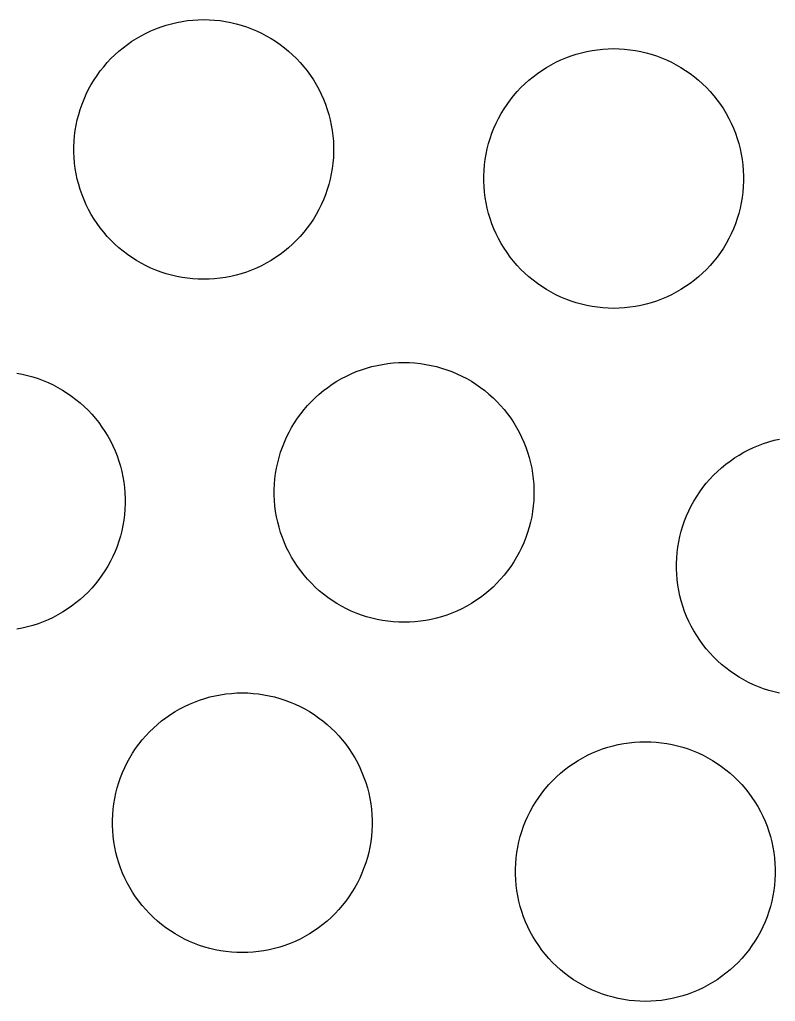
# Model space of a CAD drawing. Header units: metres. Extents: x -102 to 102, y -50 to 50.
# Drawn here: x -54.75 to -45.44, y 18.55 to 30.65 of the extents above; entities that cross this region are included whole.
import ezdxf

# ---------------------------------------------------------------- set-up
doc = ezdxf.new("R2010")
doc.units = ezdxf.units.M

msp = doc.modelspace()

# ---------------------------------------------------------------- linework, layer by layer
for p, q in [((-52.8795, 30.5957), (-52.8143, 30.611)), ((-52.8143, 30.611), (-52.7485, 30.6236)), ((-52.7485, 30.6236), (-52.6822, 30.6334)), ((-52.6822, 30.6334), (-52.6155, 30.6404)), ((-52.6155, 30.6404), (-52.5486, 30.6446)), ((-52.5486, 30.6446), (-52.4816, 30.646)), ((-52.4816, 30.646), (-52.4146, 30.6446)), ((-52.4146, 30.6446), (-52.3477, 30.6404)), ((-52.3477, 30.6404), (-52.2811, 30.6334)), ((-52.2811, 30.6334), (-52.2148, 30.6236)), ((-52.2148, 30.6236), (-52.149, 30.611)), ((-52.149, 30.611), (-52.0837, 30.5957)), ((-53.1931, 30.4791), (-53.1324, 30.5077)), ((-53.1324, 30.5077), (-53.0706, 30.5336)), ((-53.0706, 30.5336), (-53.0078, 30.557)), ((-53.0078, 30.557), (-52.9441, 30.5777)), ((-52.9441, 30.5777), (-52.8795, 30.5957)), ((-52.0837, 30.5957), (-52.0192, 30.5777)), ((-52.0192, 30.5777), (-51.9555, 30.557)), ((-51.9555, 30.557), (-51.8927, 30.5336)), ((-51.8927, 30.5336), (-51.8309, 30.5077)), ((-51.8309, 30.5077), (-51.7702, 30.4791)), ((-53.4221, 30.3404), (-53.3671, 30.3787)), ((-53.3671, 30.3787), (-53.3105, 30.4146)), ((-53.3105, 30.4146), (-53.2524, 30.4481)), ((-53.2524, 30.4481), (-53.1931, 30.4791)), ((-51.7702, 30.4791), (-51.7108, 30.4481)), ((-51.7108, 30.4481), (-51.6528, 30.4146)), ((-51.6528, 30.4146), (-51.5962, 30.3787)), ((-51.5962, 30.3787), (-51.5412, 30.3404)), ((-53.5769, 30.2124), (-53.5271, 30.2572)), ((-53.5271, 30.2572), (-53.4755, 30.2999)), ((-53.4755, 30.2999), (-53.4221, 30.3404)), ((-51.5412, 30.3404), (-51.4878, 30.2999)), ((-51.4878, 30.2999), (-51.4362, 30.2572)), ((-51.4362, 30.2572), (-51.3864, 30.2124)), ((-47.8285, 30.2381), (-47.7632, 30.2534)), ((-47.7632, 30.2534), (-47.6974, 30.266)), ((-47.6974, 30.266), (-47.6311, 30.2757)), ((-47.6311, 30.2757), (-47.5644, 30.2827)), ((-47.5644, 30.2827), (-47.4975, 30.287)), ((-47.4975, 30.287), (-47.4305, 30.2884)), ((-47.4305, 30.2884), (-47.3636, 30.287)), ((-47.3636, 30.287), (-47.2967, 30.2827)), ((-47.2967, 30.2827), (-47.23, 30.2757)), ((-47.23, 30.2757), (-47.1637, 30.266)), ((-47.1637, 30.266), (-47.0979, 30.2534)), ((-47.0979, 30.2534), (-47.0326, 30.2381)), ((-53.6707, 30.1166), (-53.6248, 30.1655)), ((-53.6248, 30.1655), (-53.5769, 30.2124)), ((-51.3864, 30.2124), (-51.3385, 30.1655)), ((-51.3385, 30.1655), (-51.2926, 30.1166)), ((-48.142, 30.1215), (-48.0813, 30.15)), ((-48.0813, 30.15), (-48.0195, 30.176)), ((-48.0195, 30.176), (-47.9567, 30.1994)), ((-47.9567, 30.1994), (-47.893, 30.2201)), ((-47.893, 30.2201), (-47.8285, 30.2381)), ((-47.0326, 30.2381), (-46.9681, 30.2201)), ((-46.9681, 30.2201), (-46.9044, 30.1994)), ((-46.9044, 30.1994), (-46.8416, 30.176)), ((-46.8416, 30.176), (-46.7798, 30.15)), ((-46.7798, 30.15), (-46.7191, 30.1215)), ((-53.7955, 29.9591), (-53.7561, 30.0134)), ((-53.7561, 30.0134), (-53.7145, 30.0659)), ((-53.7145, 30.0659), (-53.6707, 30.1166)), ((-51.2926, 30.1166), (-51.2488, 30.0659)), ((-51.2488, 30.0659), (-51.2072, 30.0134)), ((-51.2072, 30.0134), (-51.1678, 29.9591)), ((-48.371, 29.9828), (-48.316, 30.021)), ((-48.316, 30.021), (-48.2594, 30.0569)), ((-48.2594, 30.0569), (-48.2014, 30.0905)), ((-48.2014, 30.0905), (-48.142, 30.1215)), ((-46.7191, 30.1215), (-46.6597, 30.0905)), ((-46.6597, 30.0905), (-46.6017, 30.0569)), ((-46.6017, 30.0569), (-46.5451, 30.021)), ((-46.5451, 30.021), (-46.4901, 29.9828)), ((-53.8673, 29.846), (-53.8326, 29.9033)), ((-53.8326, 29.9033), (-53.7955, 29.9591)), ((-51.1678, 29.9591), (-51.1307, 29.9033)), ((-51.1307, 29.9033), (-51.096, 29.846)), ((-48.5258, 29.8547), (-48.476, 29.8996)), ((-48.476, 29.8996), (-48.4244, 29.9423)), ((-48.4244, 29.9423), (-48.371, 29.9828)), ((-46.4901, 29.9828), (-46.4367, 29.9423)), ((-46.4367, 29.9423), (-46.3851, 29.8996)), ((-46.3851, 29.8996), (-46.3353, 29.8547)), ((-53.9294, 29.7272), (-53.8996, 29.7873)), ((-53.8996, 29.7873), (-53.8673, 29.846)), ((-51.096, 29.846), (-51.0637, 29.7873)), ((-51.0637, 29.7873), (-51.0339, 29.7272)), ((-48.6196, 29.759), (-48.5737, 29.8078)), ((-48.5737, 29.8078), (-48.5258, 29.8547)), ((-46.3353, 29.8547), (-46.2874, 29.8078)), ((-46.2874, 29.8078), (-46.2415, 29.759)), ((-53.9813, 29.6037), (-53.9566, 29.666)), ((-53.9566, 29.666), (-53.9294, 29.7272)), ((-51.0339, 29.7272), (-51.0067, 29.666)), ((-51.0067, 29.666), (-50.982, 29.6037)), ((-48.7444, 29.6015), (-48.705, 29.6557)), ((-48.705, 29.6557), (-48.6634, 29.7082)), ((-48.6634, 29.7082), (-48.6196, 29.759)), ((-46.2415, 29.759), (-46.1977, 29.7082)), ((-46.1977, 29.7082), (-46.1561, 29.6557)), ((-46.1561, 29.6557), (-46.1167, 29.6015)), ((-54.0227, 29.4763), (-54.0033, 29.5404)), ((-54.0033, 29.5404), (-53.9813, 29.6037)), ((-50.982, 29.6037), (-50.96, 29.5404)), ((-50.96, 29.5404), (-50.9406, 29.4763)), ((-48.8162, 29.4884), (-48.7815, 29.5457)), ((-48.7815, 29.5457), (-48.7444, 29.6015)), ((-46.1167, 29.6015), (-46.0796, 29.5457)), ((-46.0796, 29.5457), (-46.0449, 29.4884)), ((-54.0533, 29.3458), (-54.0394, 29.4114)), ((-54.0394, 29.4114), (-54.0227, 29.4763)), ((-50.9406, 29.4763), (-50.9239, 29.4114)), ((-50.9239, 29.4114), (-50.91, 29.3458)), ((-48.8783, 29.3696), (-48.8485, 29.4296)), ((-48.8485, 29.4296), (-48.8162, 29.4884)), ((-46.0449, 29.4884), (-46.0126, 29.4296)), ((-46.0126, 29.4296), (-45.9828, 29.3696)), ((-54.0729, 29.2132), (-54.0645, 29.2797)), ((-54.0645, 29.2797), (-54.0533, 29.3458)), ((-50.91, 29.3458), (-50.8988, 29.2797)), ((-50.8988, 29.2797), (-50.8904, 29.2132)), ((-48.9302, 29.2461), (-48.9055, 29.3084)), ((-48.9055, 29.3084), (-48.8783, 29.3696)), ((-45.9828, 29.3696), (-45.9556, 29.3084)), ((-45.9556, 29.3084), (-45.9309, 29.2461)), ((-54.0785, 29.1465), (-54.0729, 29.2132)), ((-50.8904, 29.2132), (-50.8848, 29.1465)), ((-48.9716, 29.1186), (-48.9522, 29.1828)), ((-48.9522, 29.1828), (-48.9302, 29.2461)), ((-45.9309, 29.2461), (-45.9089, 29.1828)), ((-45.9089, 29.1828), (-45.8895, 29.1186)), ((-54.0813, 29.0795), (-54.0785, 29.1465)), ((-54.0813, 29.0125), (-54.0813, 29.0795)), ((-50.8848, 29.1465), (-50.882, 29.0795)), ((-50.882, 29.0795), (-50.882, 29.0125)), ((-49.0022, 28.9882), (-48.9883, 29.0537)), ((-48.9883, 29.0537), (-48.9716, 29.1186)), ((-45.8895, 29.1186), (-45.8728, 29.0537)), ((-45.8728, 29.0537), (-45.8589, 28.9882)), ((-54.0785, 28.9455), (-54.0813, 29.0125)), ((-54.0729, 28.8788), (-54.0785, 28.9455)), ((-50.8848, 28.9455), (-50.8904, 28.8788)), ((-50.882, 29.0125), (-50.8848, 28.9455)), ((-49.0218, 28.8556), (-49.0134, 28.9221)), ((-49.0134, 28.9221), (-49.0022, 28.9882)), ((-45.8589, 28.9882), (-45.8477, 28.9221)), ((-45.8477, 28.9221), (-45.8393, 28.8556)), ((-54.0645, 28.8123), (-54.0729, 28.8788)), ((-54.0533, 28.7462), (-54.0645, 28.8123)), ((-50.8988, 28.8123), (-50.91, 28.7462)), ((-50.8904, 28.8788), (-50.8988, 28.8123)), ((-49.0274, 28.7888), (-49.0218, 28.8556)), ((-45.8393, 28.8556), (-45.8337, 28.7888)), ((-54.0394, 28.6806), (-54.0533, 28.7462)), ((-54.0227, 28.6157), (-54.0394, 28.6806)), ((-50.9239, 28.6806), (-50.9406, 28.6157)), ((-50.91, 28.7462), (-50.9239, 28.6806)), ((-49.0302, 28.7219), (-49.0274, 28.7888)), ((-49.0302, 28.6549), (-49.0302, 28.7219)), ((-45.8337, 28.7888), (-45.8309, 28.7219)), ((-45.8309, 28.7219), (-45.8309, 28.6549)), ((-54.0033, 28.5516), (-54.0227, 28.6157)), ((-53.9813, 28.4883), (-54.0033, 28.5516)), ((-50.96, 28.5516), (-50.982, 28.4883)), ((-50.9406, 28.6157), (-50.96, 28.5516)), ((-49.0274, 28.5879), (-49.0302, 28.6549)), ((-49.0218, 28.5211), (-49.0274, 28.5879)), ((-45.8337, 28.5879), (-45.8393, 28.5211)), ((-45.8309, 28.6549), (-45.8337, 28.5879)), ((-53.9566, 28.426), (-53.9813, 28.4883)), ((-50.982, 28.4883), (-51.0067, 28.426)), ((-49.0134, 28.4546), (-49.0218, 28.5211)), ((-49.0022, 28.3885), (-49.0134, 28.4546)), ((-45.8477, 28.4546), (-45.8589, 28.3885)), ((-45.8393, 28.5211), (-45.8477, 28.4546)), ((-53.9294, 28.3647), (-53.9566, 28.426)), ((-53.8996, 28.3047), (-53.9294, 28.3647)), ((-51.0339, 28.3647), (-51.0637, 28.3047)), ((-51.0067, 28.426), (-51.0339, 28.3647)), ((-48.9883, 28.323), (-49.0022, 28.3885)), ((-48.9716, 28.2581), (-48.9883, 28.323)), ((-45.8728, 28.323), (-45.8895, 28.2581)), ((-45.8589, 28.3885), (-45.8728, 28.323)), ((-53.8673, 28.246), (-53.8996, 28.3047)), ((-53.8326, 28.1887), (-53.8673, 28.246)), ((-53.7955, 28.1329), (-53.8326, 28.1887)), ((-51.1307, 28.1887), (-51.1678, 28.1329)), ((-51.096, 28.246), (-51.1307, 28.1887)), ((-51.0637, 28.3047), (-51.096, 28.246)), ((-48.9522, 28.1939), (-48.9716, 28.2581)), ((-48.9302, 28.1306), (-48.9522, 28.1939)), ((-45.9089, 28.1939), (-45.9309, 28.1306)), ((-45.8895, 28.2581), (-45.9089, 28.1939)), ((-53.7561, 28.0786), (-53.7955, 28.1329)), ((-53.7145, 28.0261), (-53.7561, 28.0786)), ((-51.2072, 28.0786), (-51.2488, 28.0261)), ((-51.1678, 28.1329), (-51.2072, 28.0786)), ((-48.9055, 28.0683), (-48.9302, 28.1306)), ((-48.8783, 28.0071), (-48.9055, 28.0683)), ((-45.9556, 28.0683), (-45.9828, 28.0071)), ((-45.9309, 28.1306), (-45.9556, 28.0683)), ((-53.6707, 27.9754), (-53.7145, 28.0261)), ((-53.6248, 27.9265), (-53.6707, 27.9754)), ((-51.2926, 27.9754), (-51.3385, 27.9265)), ((-51.2488, 28.0261), (-51.2926, 27.9754)), ((-48.8485, 27.9471), (-48.8783, 28.0071)), ((-48.8162, 27.8884), (-48.8485, 27.9471)), ((-46.0126, 27.9471), (-46.0449, 27.8884)), ((-45.9828, 28.0071), (-46.0126, 27.9471)), ((-53.5769, 27.8797), (-53.6248, 27.9265)), ((-53.5271, 27.8348), (-53.5769, 27.8797)), ((-53.4755, 27.7921), (-53.5271, 27.8348)), ((-51.4362, 27.8348), (-51.4878, 27.7921)), ((-51.3864, 27.8797), (-51.4362, 27.8348)), ((-51.3385, 27.9265), (-51.3864, 27.8797)), ((-48.7815, 27.831), (-48.8162, 27.8884)), ((-48.7444, 27.7752), (-48.7815, 27.831)), ((-46.0796, 27.831), (-46.1167, 27.7752)), ((-46.0449, 27.8884), (-46.0796, 27.831)), ((-53.4221, 27.7516), (-53.4755, 27.7921)), ((-53.3671, 27.7133), (-53.4221, 27.7516)), ((-53.3105, 27.6774), (-53.3671, 27.7133)), ((-51.5962, 27.7133), (-51.6528, 27.6774)), ((-51.5412, 27.7516), (-51.5962, 27.7133)), ((-51.4878, 27.7921), (-51.5412, 27.7516)), ((-48.705, 27.721), (-48.7444, 27.7752)), ((-48.6634, 27.6685), (-48.705, 27.721)), ((-46.1561, 27.721), (-46.1977, 27.6685)), ((-46.1167, 27.7752), (-46.1561, 27.721)), ((-53.2524, 27.6439), (-53.3105, 27.6774)), ((-53.1931, 27.6129), (-53.2524, 27.6439)), ((-53.1324, 27.5843), (-53.1931, 27.6129)), ((-53.0706, 27.5583), (-53.1324, 27.5843)), ((-51.8309, 27.5843), (-51.8927, 27.5583)), ((-51.7702, 27.6129), (-51.8309, 27.5843)), ((-51.7108, 27.6439), (-51.7702, 27.6129)), ((-51.6528, 27.6774), (-51.7108, 27.6439)), ((-48.6196, 27.6178), (-48.6634, 27.6685)), ((-48.5737, 27.5689), (-48.6196, 27.6178)), ((-46.2415, 27.6178), (-46.2874, 27.5689)), ((-46.1977, 27.6685), (-46.2415, 27.6178)), ((-53.0078, 27.535), (-53.0706, 27.5583)), ((-52.9441, 27.5143), (-53.0078, 27.535)), ((-52.8795, 27.4963), (-52.9441, 27.5143)), ((-52.8143, 27.481), (-52.8795, 27.4963)), ((-52.7485, 27.4684), (-52.8143, 27.481)), ((-52.6822, 27.4586), (-52.7485, 27.4684)), ((-52.2148, 27.4684), (-52.2811, 27.4586)), ((-52.149, 27.481), (-52.2148, 27.4684)), ((-52.0837, 27.4963), (-52.149, 27.481)), ((-52.0192, 27.5143), (-52.0837, 27.4963)), ((-51.9555, 27.535), (-52.0192, 27.5143)), ((-51.8927, 27.5583), (-51.9555, 27.535)), ((-48.5258, 27.522), (-48.5737, 27.5689)), ((-48.476, 27.4772), (-48.5258, 27.522)), ((-48.4244, 27.4344), (-48.476, 27.4772)), ((-46.3851, 27.4772), (-46.4367, 27.4344)), ((-46.3353, 27.522), (-46.3851, 27.4772)), ((-46.2874, 27.5689), (-46.3353, 27.522)), ((-52.6155, 27.4516), (-52.6822, 27.4586)), ((-52.5486, 27.4474), (-52.6155, 27.4516)), ((-52.4816, 27.446), (-52.5486, 27.4474)), ((-52.4146, 27.4474), (-52.4816, 27.446)), ((-52.3477, 27.4516), (-52.4146, 27.4474)), ((-52.2811, 27.4586), (-52.3477, 27.4516)), ((-48.371, 27.3939), (-48.4244, 27.4344)), ((-48.316, 27.3557), (-48.371, 27.3939)), ((-48.2594, 27.3198), (-48.316, 27.3557)), ((-46.5451, 27.3557), (-46.6017, 27.3198)), ((-46.4901, 27.3939), (-46.5451, 27.3557)), ((-46.4367, 27.4344), (-46.4901, 27.3939)), ((-48.2014, 27.2863), (-48.2594, 27.3198)), ((-48.142, 27.2552), (-48.2014, 27.2863)), ((-48.0813, 27.2267), (-48.142, 27.2552)), ((-48.0195, 27.2007), (-48.0813, 27.2267)), ((-46.7798, 27.2267), (-46.8416, 27.2007)), ((-46.7191, 27.2552), (-46.7798, 27.2267)), ((-46.6597, 27.2863), (-46.7191, 27.2552)), ((-46.6017, 27.3198), (-46.6597, 27.2863)), ((-47.9567, 27.1774), (-48.0195, 27.2007)), ((-47.893, 27.1566), (-47.9567, 27.1774)), ((-47.8285, 27.1386), (-47.893, 27.1566)), ((-47.7632, 27.1233), (-47.8285, 27.1386)), ((-47.6974, 27.1108), (-47.7632, 27.1233)), ((-47.6311, 27.101), (-47.6974, 27.1108)), ((-47.5644, 27.094), (-47.6311, 27.101)), ((-47.23, 27.101), (-47.2967, 27.094)), ((-47.1637, 27.1108), (-47.23, 27.101)), ((-47.0979, 27.1233), (-47.1637, 27.1108)), ((-47.0326, 27.1386), (-47.0979, 27.1233)), ((-46.9681, 27.1566), (-47.0326, 27.1386)), ((-46.9044, 27.1774), (-46.9681, 27.1566)), ((-46.8416, 27.2007), (-46.9044, 27.1774)), ((-47.4975, 27.0898), (-47.5644, 27.094)), ((-47.4305, 27.0884), (-47.4975, 27.0898)), ((-47.3636, 27.0898), (-47.4305, 27.0884)), ((-47.2967, 27.094), (-47.3636, 27.0898)), ((-50.4107, 26.3703), (-50.3455, 26.3856)), ((-50.3455, 26.3856), (-50.2797, 26.3982)), ((-50.2797, 26.3982), (-50.2134, 26.408)), ((-50.2134, 26.408), (-50.1467, 26.415)), ((-50.1467, 26.415), (-50.0798, 26.4192)), ((-50.0798, 26.4192), (-50.0128, 26.4206)), ((-50.0128, 26.4206), (-49.9458, 26.4192)), ((-49.9458, 26.4192), (-49.879, 26.415)), ((-49.879, 26.415), (-49.8123, 26.408)), ((-49.8123, 26.408), (-49.746, 26.3982)), ((-49.746, 26.3982), (-49.6802, 26.3856)), ((-49.6802, 26.3856), (-49.6149, 26.3703)), ((-54.783, 26.2901), (-54.7172, 26.2775)), ((-54.7172, 26.2775), (-54.6519, 26.2622)), ((-54.6519, 26.2622), (-54.5874, 26.2442)), ((-50.7836, 26.2227), (-50.7243, 26.2537)), ((-50.7243, 26.2537), (-50.6636, 26.2822)), ((-50.6636, 26.2822), (-50.6018, 26.3082)), ((-50.6018, 26.3082), (-50.539, 26.3316)), ((-50.539, 26.3316), (-50.4753, 26.3523)), ((-50.4753, 26.3523), (-50.4107, 26.3703)), ((-49.6149, 26.3703), (-49.5504, 26.3523)), ((-49.5504, 26.3523), (-49.4866, 26.3316)), ((-49.4866, 26.3316), (-49.4238, 26.3082)), ((-49.4238, 26.3082), (-49.3621, 26.2822)), ((-49.3621, 26.2822), (-49.3014, 26.2537)), ((-49.3014, 26.2537), (-49.242, 26.2227)), ((-54.5874, 26.2442), (-54.5237, 26.2235)), ((-54.5237, 26.2235), (-54.4608, 26.2001)), ((-54.4608, 26.2001), (-54.3991, 26.1742)), ((-54.3991, 26.1742), (-54.3384, 26.1456)), ((-54.3384, 26.1456), (-54.279, 26.1146)), ((-50.9533, 26.115), (-50.8983, 26.1532)), ((-50.8983, 26.1532), (-50.8417, 26.1891)), ((-50.8417, 26.1891), (-50.7836, 26.2227)), ((-49.242, 26.2227), (-49.184, 26.1891)), ((-49.184, 26.1891), (-49.1274, 26.1532)), ((-49.1274, 26.1532), (-49.0724, 26.115)), ((-54.279, 26.1146), (-54.221, 26.0811)), ((-54.221, 26.0811), (-54.1644, 26.0452)), ((-54.1644, 26.0452), (-54.1094, 26.0069)), ((-51.1081, 25.9869), (-51.0583, 26.0318)), ((-51.0583, 26.0318), (-51.0067, 26.0745)), ((-51.0067, 26.0745), (-50.9533, 26.115)), ((-49.0724, 26.115), (-49.019, 26.0745)), ((-49.019, 26.0745), (-48.9674, 26.0318)), ((-48.9674, 26.0318), (-48.9176, 25.9869)), ((-54.1094, 26.0069), (-54.056, 25.9664)), ((-54.056, 25.9664), (-54.0044, 25.9237)), ((-54.0044, 25.9237), (-53.9546, 25.8789)), ((-51.2457, 25.8405), (-51.2019, 25.8912)), ((-51.2019, 25.8912), (-51.156, 25.94)), ((-51.156, 25.94), (-51.1081, 25.9869)), ((-48.9176, 25.9869), (-48.8697, 25.94)), ((-48.8697, 25.94), (-48.8238, 25.8912)), ((-48.8238, 25.8912), (-48.78, 25.8405)), ((-53.9546, 25.8789), (-53.9067, 25.832)), ((-53.9067, 25.832), (-53.8608, 25.7831)), ((-53.8608, 25.7831), (-53.817, 25.7324)), ((-51.3267, 25.7337), (-51.2873, 25.7879)), ((-51.2873, 25.7879), (-51.2457, 25.8405)), ((-48.78, 25.8405), (-48.7384, 25.7879)), ((-48.7384, 25.7879), (-48.699, 25.7337)), ((-53.817, 25.7324), (-53.7754, 25.6799)), ((-53.7754, 25.6799), (-53.736, 25.6257)), ((-51.3985, 25.6206), (-51.3638, 25.6779)), ((-51.3638, 25.6779), (-51.3267, 25.7337)), ((-48.699, 25.7337), (-48.6619, 25.6779)), ((-48.6619, 25.6779), (-48.6272, 25.6206)), ((-53.736, 25.6257), (-53.6989, 25.5698)), ((-53.6989, 25.5698), (-53.6642, 25.5125)), ((-51.4606, 25.5018), (-51.4308, 25.5618)), ((-51.4308, 25.5618), (-51.3985, 25.6206)), ((-48.6272, 25.6206), (-48.5949, 25.5618)), ((-48.5949, 25.5618), (-48.5651, 25.5018)), ((-53.6642, 25.5125), (-53.6319, 25.4538)), ((-53.6319, 25.4538), (-53.6021, 25.3938)), ((-51.5125, 25.3783), (-51.4878, 25.4406)), ((-51.4878, 25.4406), (-51.4606, 25.5018)), ((-48.5651, 25.5018), (-48.5379, 25.4406)), ((-48.5379, 25.4406), (-48.5132, 25.3783)), ((-45.6462, 25.4001), (-45.5834, 25.4235)), ((-45.5834, 25.4235), (-45.5196, 25.4442)), ((-45.5196, 25.4442), (-45.4551, 25.4622)), ((-45.4551, 25.4622), (-45.3898, 25.4775)), ((-53.6021, 25.3938), (-53.5749, 25.3325)), ((-53.5749, 25.3325), (-53.5502, 25.2702)), ((-51.5539, 25.2508), (-51.5345, 25.315)), ((-51.5345, 25.315), (-51.5125, 25.3783)), ((-48.5132, 25.3783), (-48.4911, 25.315)), ((-48.4911, 25.315), (-48.4718, 25.2508)), ((-45.886, 25.2811), (-45.828, 25.3146)), ((-45.828, 25.3146), (-45.7686, 25.3456)), ((-45.7686, 25.3456), (-45.7079, 25.3741)), ((-45.7079, 25.3741), (-45.6462, 25.4001)), ((-53.5502, 25.2702), (-53.5282, 25.2069)), ((-53.5282, 25.2069), (-53.5088, 25.1428)), ((-51.5845, 25.1204), (-51.5706, 25.1859)), ((-51.5706, 25.1859), (-51.5539, 25.2508)), ((-48.4718, 25.2508), (-48.4551, 25.1859)), ((-48.4551, 25.1859), (-48.4412, 25.1204)), ((-46.1026, 25.1237), (-46.051, 25.1664)), ((-46.051, 25.1664), (-45.9976, 25.2069)), ((-45.9976, 25.2069), (-45.9426, 25.2451)), ((-45.9426, 25.2451), (-45.886, 25.2811)), ((-53.5088, 25.1428), (-53.4921, 25.0779)), ((-53.4921, 25.0779), (-53.4782, 25.0123)), ((-51.6041, 24.9878), (-51.5957, 25.0543)), ((-51.5957, 25.0543), (-51.5845, 25.1204)), ((-48.4412, 25.1204), (-48.43, 25.0543)), ((-48.43, 25.0543), (-48.4216, 24.9878)), ((-46.2003, 25.0319), (-46.1525, 25.0788)), ((-46.1525, 25.0788), (-46.1026, 25.1237)), ((-53.4782, 25.0123), (-53.467, 24.9462)), ((-53.467, 24.9462), (-53.4586, 24.8797)), ((-51.6125, 24.8541), (-51.6097, 24.921)), ((-51.6097, 24.921), (-51.6041, 24.9878)), ((-48.4216, 24.9878), (-48.416, 24.921)), ((-48.416, 24.921), (-48.4132, 24.8541)), ((-46.3316, 24.8798), (-46.29, 24.9324)), ((-46.29, 24.9324), (-46.2462, 24.9831)), ((-46.2462, 24.9831), (-46.2003, 25.0319)), ((-53.4586, 24.8797), (-53.453, 24.813)), ((-53.453, 24.813), (-53.4502, 24.746)), ((-51.6125, 24.7871), (-51.6125, 24.8541)), ((-48.4132, 24.8541), (-48.4132, 24.7871)), ((-46.4081, 24.7698), (-46.371, 24.8256)), ((-46.371, 24.8256), (-46.3316, 24.8798)), ((-53.4502, 24.679), (-53.453, 24.612)), ((-53.4502, 24.746), (-53.4502, 24.679)), ((-51.6097, 24.7201), (-51.6125, 24.7871)), ((-51.6041, 24.6533), (-51.6097, 24.7201)), ((-48.416, 24.7201), (-48.4216, 24.6533)), ((-48.4132, 24.7871), (-48.416, 24.7201)), ((-46.4751, 24.6537), (-46.4428, 24.7125)), ((-46.4428, 24.7125), (-46.4081, 24.7698)), ((-53.453, 24.612), (-53.4586, 24.5453)), ((-51.5957, 24.5868), (-51.6041, 24.6533)), ((-51.5845, 24.5208), (-51.5957, 24.5868)), ((-48.43, 24.5868), (-48.4412, 24.5208)), ((-48.4216, 24.6533), (-48.43, 24.5868)), ((-46.5322, 24.5325), (-46.5049, 24.5937)), ((-46.5049, 24.5937), (-46.4751, 24.6537)), ((-53.467, 24.4788), (-53.4782, 24.4127)), ((-53.4586, 24.5453), (-53.467, 24.4788)), ((-51.5706, 24.4552), (-51.5845, 24.5208)), ((-51.5539, 24.3903), (-51.5706, 24.4552)), ((-48.4551, 24.4552), (-48.4718, 24.3903)), ((-48.4412, 24.5208), (-48.4551, 24.4552)), ((-46.5789, 24.4069), (-46.5568, 24.4702)), ((-46.5568, 24.4702), (-46.5322, 24.5325)), ((-53.4921, 24.3472), (-53.5088, 24.2822)), ((-53.4782, 24.4127), (-53.4921, 24.3472)), ((-51.5345, 24.3261), (-51.5539, 24.3903)), ((-51.5125, 24.2629), (-51.5345, 24.3261)), ((-48.4911, 24.3261), (-48.5132, 24.2629)), ((-48.4718, 24.3903), (-48.4911, 24.3261)), ((-46.6149, 24.2778), (-46.5982, 24.3427)), ((-46.5982, 24.3427), (-46.5789, 24.4069)), ((-53.5282, 24.2181), (-53.5502, 24.1548)), ((-53.5088, 24.2822), (-53.5282, 24.2181)), ((-51.4878, 24.2005), (-51.5125, 24.2629)), ((-51.4606, 24.1393), (-51.4878, 24.2005)), ((-48.5379, 24.2005), (-48.5651, 24.1393)), ((-48.5132, 24.2629), (-48.5379, 24.2005)), ((-46.64, 24.1462), (-46.6288, 24.2123)), ((-46.6288, 24.2123), (-46.6149, 24.2778)), ((-53.5749, 24.0925), (-53.6021, 24.0313)), ((-53.5502, 24.1548), (-53.5749, 24.0925)), ((-51.4308, 24.0793), (-51.4606, 24.1393)), ((-51.3985, 24.0206), (-51.4308, 24.0793)), ((-48.5949, 24.0793), (-48.6272, 24.0206)), ((-48.5651, 24.1393), (-48.5949, 24.0793)), ((-46.654, 24.0129), (-46.6484, 24.0797)), ((-46.6484, 24.0797), (-46.64, 24.1462)), ((-53.6319, 23.9712), (-53.6642, 23.9125)), ((-53.6021, 24.0313), (-53.6319, 23.9712)), ((-51.3638, 23.9632), (-51.3985, 24.0206)), ((-51.3267, 23.9074), (-51.3638, 23.9632)), ((-48.6619, 23.9632), (-48.699, 23.9074)), ((-48.6272, 24.0206), (-48.6619, 23.9632)), ((-46.6568, 23.946), (-46.654, 24.0129)), ((-53.6989, 23.8552), (-53.736, 23.7994)), ((-53.6642, 23.9125), (-53.6989, 23.8552)), ((-51.2873, 23.8532), (-51.3267, 23.9074)), ((-51.2457, 23.8007), (-51.2873, 23.8532)), ((-48.7384, 23.8532), (-48.78, 23.8007)), ((-48.699, 23.9074), (-48.7384, 23.8532)), ((-46.6568, 23.879), (-46.6568, 23.946)), ((-46.654, 23.812), (-46.6568, 23.879)), ((-53.7754, 23.7451), (-53.817, 23.6926)), ((-53.736, 23.7994), (-53.7754, 23.7451)), ((-51.2019, 23.75), (-51.2457, 23.8007)), ((-51.156, 23.7011), (-51.2019, 23.75)), ((-48.8238, 23.75), (-48.8697, 23.7011)), ((-48.78, 23.8007), (-48.8238, 23.75)), ((-46.6484, 23.7452), (-46.654, 23.812)), ((-46.64, 23.6787), (-46.6484, 23.7452)), ((-53.9067, 23.593), (-53.9546, 23.5462)), ((-53.8608, 23.6419), (-53.9067, 23.593)), ((-53.817, 23.6926), (-53.8608, 23.6419)), ((-51.1081, 23.6542), (-51.156, 23.7011)), ((-51.0583, 23.6094), (-51.1081, 23.6542)), ((-51.0067, 23.5667), (-51.0583, 23.6094)), ((-48.9674, 23.6094), (-49.019, 23.5667)), ((-48.9176, 23.6542), (-48.9674, 23.6094)), ((-48.8697, 23.7011), (-48.9176, 23.6542)), ((-46.6288, 23.6127), (-46.64, 23.6787)), ((-46.6149, 23.5471), (-46.6288, 23.6127)), ((-54.0044, 23.5013), (-54.056, 23.4586)), ((-53.9546, 23.5462), (-54.0044, 23.5013)), ((-50.9533, 23.5261), (-51.0067, 23.5667)), ((-50.8983, 23.4879), (-50.9533, 23.5261)), ((-50.8417, 23.452), (-50.8983, 23.4879)), ((-49.1274, 23.4879), (-49.184, 23.452)), ((-49.0724, 23.5261), (-49.1274, 23.4879)), ((-49.019, 23.5667), (-49.0724, 23.5261)), ((-46.5982, 23.4822), (-46.6149, 23.5471)), ((-46.5789, 23.418), (-46.5982, 23.4822)), ((-54.1644, 23.3798), (-54.221, 23.3439)), ((-54.1094, 23.4181), (-54.1644, 23.3798)), ((-54.056, 23.4586), (-54.1094, 23.4181)), ((-50.7836, 23.4185), (-50.8417, 23.452)), ((-50.7243, 23.3874), (-50.7836, 23.4185)), ((-50.6636, 23.3589), (-50.7243, 23.3874)), ((-50.6018, 23.3329), (-50.6636, 23.3589)), ((-49.3621, 23.3589), (-49.4238, 23.3329)), ((-49.3014, 23.3874), (-49.3621, 23.3589)), ((-49.242, 23.4185), (-49.3014, 23.3874)), ((-49.184, 23.452), (-49.242, 23.4185)), ((-46.5568, 23.3548), (-46.5789, 23.418)), ((-46.5322, 23.2924), (-46.5568, 23.3548)), ((-54.3991, 23.2508), (-54.4608, 23.2249)), ((-54.3384, 23.2794), (-54.3991, 23.2508)), ((-54.279, 23.3104), (-54.3384, 23.2794)), ((-54.221, 23.3439), (-54.279, 23.3104)), ((-50.539, 23.3096), (-50.6018, 23.3329)), ((-50.4753, 23.2889), (-50.539, 23.3096)), ((-50.4107, 23.2708), (-50.4753, 23.2889)), ((-50.3455, 23.2555), (-50.4107, 23.2708)), ((-50.2797, 23.243), (-50.3455, 23.2555)), ((-50.2134, 23.2332), (-50.2797, 23.243)), ((-50.1467, 23.2262), (-50.2134, 23.2332)), ((-49.8123, 23.2332), (-49.879, 23.2262)), ((-49.746, 23.243), (-49.8123, 23.2332)), ((-49.6802, 23.2555), (-49.746, 23.243)), ((-49.6149, 23.2708), (-49.6802, 23.2555)), ((-49.5504, 23.2889), (-49.6149, 23.2708)), ((-49.4866, 23.3096), (-49.5504, 23.2889)), ((-49.4238, 23.3329), (-49.4866, 23.3096)), ((-46.5049, 23.2312), (-46.5322, 23.2924)), ((-46.4751, 23.1712), (-46.5049, 23.2312)), ((-54.7172, 23.1475), (-54.783, 23.1349)), ((-54.6519, 23.1628), (-54.7172, 23.1475)), ((-54.5874, 23.1808), (-54.6519, 23.1628)), ((-54.5237, 23.2015), (-54.5874, 23.1808)), ((-54.4608, 23.2249), (-54.5237, 23.2015)), ((-50.0798, 23.222), (-50.1467, 23.2262)), ((-50.0128, 23.2206), (-50.0798, 23.222)), ((-49.9458, 23.222), (-50.0128, 23.2206)), ((-49.879, 23.2262), (-49.9458, 23.222)), ((-46.4428, 23.1125), (-46.4751, 23.1712)), ((-46.4081, 23.0552), (-46.4428, 23.1125)), ((-46.371, 22.9993), (-46.4081, 23.0552)), ((-46.3316, 22.9451), (-46.371, 22.9993)), ((-46.29, 22.8926), (-46.3316, 22.9451)), ((-46.2462, 22.8419), (-46.29, 22.8926)), ((-46.2003, 22.793), (-46.2462, 22.8419)), ((-46.1525, 22.7461), (-46.2003, 22.793)), ((-46.1026, 22.7013), (-46.1525, 22.7461)), ((-46.051, 22.6586), (-46.1026, 22.7013)), ((-45.9976, 22.6181), (-46.051, 22.6586)), ((-45.9426, 22.5798), (-45.9976, 22.6181)), ((-45.886, 22.5439), (-45.9426, 22.5798)), ((-45.828, 22.5104), (-45.886, 22.5439)), ((-45.7686, 22.4793), (-45.828, 22.5104)), ((-45.7079, 22.4508), (-45.7686, 22.4793)), ((-45.6462, 22.4248), (-45.7079, 22.4508)), ((-45.5834, 22.4015), (-45.6462, 22.4248)), ((-45.5196, 22.3808), (-45.5834, 22.4015)), ((-45.4551, 22.3627), (-45.5196, 22.3808)), ((-52.596, 22.2376), (-52.5331, 22.261)), ((-52.5331, 22.261), (-52.4694, 22.2817)), ((-52.4694, 22.2817), (-52.4049, 22.2997)), ((-52.4049, 22.2997), (-52.3396, 22.315)), ((-52.3396, 22.315), (-52.2738, 22.3276)), ((-52.2738, 22.3276), (-52.2075, 22.3374)), ((-52.2075, 22.3374), (-52.1408, 22.3444)), ((-52.1408, 22.3444), (-52.074, 22.3486)), ((-52.074, 22.3486), (-52.007, 22.35)), ((-52.007, 22.35), (-51.94, 22.3486)), ((-51.94, 22.3486), (-51.8731, 22.3444)), ((-51.8731, 22.3444), (-51.8064, 22.3374)), ((-51.8064, 22.3374), (-51.7401, 22.3276)), ((-51.7401, 22.3276), (-51.6743, 22.315)), ((-51.6743, 22.315), (-51.6091, 22.2997)), ((-51.6091, 22.2997), (-51.5445, 22.2817)), ((-51.5445, 22.2817), (-51.4808, 22.261)), ((-51.4808, 22.261), (-51.418, 22.2376)), ((-45.3898, 22.3474), (-45.4551, 22.3627)), ((-52.8358, 22.1186), (-52.7778, 22.1521)), ((-52.7778, 22.1521), (-52.7184, 22.1831)), ((-52.7184, 22.1831), (-52.6577, 22.2117)), ((-52.6577, 22.2117), (-52.596, 22.2376)), ((-51.418, 22.2376), (-51.3562, 22.2117)), ((-51.3562, 22.2117), (-51.2956, 22.1831)), ((-51.2956, 22.1831), (-51.2362, 22.1521)), ((-51.2362, 22.1521), (-51.1781, 22.1186)), ((-53.0008, 22.0039), (-52.9474, 22.0444)), ((-52.9474, 22.0444), (-52.8924, 22.0827)), ((-52.8924, 22.0827), (-52.8358, 22.1186)), ((-51.1781, 22.1186), (-51.1216, 22.0827)), ((-51.1216, 22.0827), (-51.0665, 22.0444)), ((-51.0665, 22.0444), (-51.0131, 22.0039)), ((-53.1501, 21.8694), (-53.1022, 21.9163)), ((-53.1022, 21.9163), (-53.0524, 21.9612)), ((-53.0524, 21.9612), (-53.0008, 22.0039)), ((-51.0131, 22.0039), (-50.9615, 21.9612)), ((-50.9615, 21.9612), (-50.9117, 21.9163)), ((-50.9117, 21.9163), (-50.8638, 21.8694)), ((-53.2398, 21.7699), (-53.196, 21.8206)), ((-53.196, 21.8206), (-53.1501, 21.8694)), ((-50.8638, 21.8694), (-50.8179, 21.8206)), ((-50.8179, 21.8206), (-50.7742, 21.7699)), ((-53.3579, 21.6073), (-53.3208, 21.6631)), ((-53.3208, 21.6631), (-53.2814, 21.7173)), ((-53.2814, 21.7173), (-53.2398, 21.7699)), ((-50.7742, 21.7699), (-50.7325, 21.7173)), ((-50.7325, 21.7173), (-50.6931, 21.6631)), ((-50.6931, 21.6631), (-50.6561, 21.6073)), ((-47.63, 21.6363), (-47.5672, 21.6597)), ((-47.5672, 21.6597), (-47.5034, 21.6804)), ((-47.5034, 21.6804), (-47.4389, 21.6984)), ((-47.4389, 21.6984), (-47.3736, 21.7137)), ((-47.3736, 21.7137), (-47.3078, 21.7263)), ((-47.3078, 21.7263), (-47.2415, 21.7361)), ((-47.2415, 21.7361), (-47.1749, 21.7431)), ((-47.1749, 21.7431), (-47.108, 21.7473)), ((-47.108, 21.7473), (-47.041, 21.7487)), ((-47.041, 21.7487), (-46.974, 21.7473)), ((-46.974, 21.7473), (-46.9071, 21.7431)), ((-46.9071, 21.7431), (-46.8404, 21.7361)), ((-46.8404, 21.7361), (-46.7741, 21.7263)), ((-46.7741, 21.7263), (-46.7083, 21.7137)), ((-46.7083, 21.7137), (-46.6431, 21.6984)), ((-46.6431, 21.6984), (-46.5785, 21.6804)), ((-46.5785, 21.6804), (-46.5148, 21.6597)), ((-46.5148, 21.6597), (-46.452, 21.6363)), ((-53.4249, 21.4913), (-53.3926, 21.55)), ((-53.3926, 21.55), (-53.3579, 21.6073)), ((-50.6561, 21.6073), (-50.6213, 21.55)), ((-50.6213, 21.55), (-50.5891, 21.4913)), ((-47.8698, 21.5173), (-47.8118, 21.5508)), ((-47.8118, 21.5508), (-47.7524, 21.5818)), ((-47.7524, 21.5818), (-47.6917, 21.6104)), ((-47.6917, 21.6104), (-47.63, 21.6363)), ((-46.452, 21.6363), (-46.3902, 21.6104)), ((-46.3902, 21.6104), (-46.3296, 21.5818)), ((-46.3296, 21.5818), (-46.2702, 21.5508)), ((-46.2702, 21.5508), (-46.2121, 21.5173)), ((-53.4819, 21.37), (-53.4547, 21.4312)), ((-53.4547, 21.4312), (-53.4249, 21.4913)), ((-50.5891, 21.4913), (-50.5592, 21.4312)), ((-50.5592, 21.4312), (-50.532, 21.37)), ((-48.0348, 21.4026), (-47.9814, 21.4431)), ((-47.9814, 21.4431), (-47.9264, 21.4814)), ((-47.9264, 21.4814), (-47.8698, 21.5173)), ((-46.2121, 21.5173), (-46.1555, 21.4814)), ((-46.1555, 21.4814), (-46.1005, 21.4431)), ((-46.1005, 21.4431), (-46.0471, 21.4026)), ((-53.5286, 21.2444), (-53.5066, 21.3077)), ((-53.5066, 21.3077), (-53.4819, 21.37)), ((-50.532, 21.37), (-50.5073, 21.3077)), ((-50.5073, 21.3077), (-50.4853, 21.2444)), ((-48.1841, 21.2682), (-48.1362, 21.315)), ((-48.1362, 21.315), (-48.0864, 21.3599)), ((-48.0864, 21.3599), (-48.0348, 21.4026)), ((-46.0471, 21.4026), (-45.9955, 21.3599)), ((-45.9955, 21.3599), (-45.9457, 21.315)), ((-45.9457, 21.315), (-45.8978, 21.2682)), ((-53.5647, 21.1154), (-53.548, 21.1803)), ((-53.548, 21.1803), (-53.5286, 21.2444)), ((-50.4853, 21.2444), (-50.4659, 21.1803)), ((-50.4659, 21.1803), (-50.4492, 21.1154)), ((-48.2738, 21.1686), (-48.23, 21.2193)), ((-48.23, 21.2193), (-48.1841, 21.2682)), ((-45.8978, 21.2682), (-45.8519, 21.2193)), ((-45.8519, 21.2193), (-45.8082, 21.1686)), ((-53.5898, 20.9837), (-53.5786, 21.0498)), ((-53.5786, 21.0498), (-53.5647, 21.1154)), ((-50.4492, 21.1154), (-50.4353, 21.0498)), ((-50.4353, 21.0498), (-50.4241, 20.9837)), ((-48.3919, 21.006), (-48.3548, 21.0618)), ((-48.3548, 21.0618), (-48.3154, 21.1161)), ((-48.3154, 21.1161), (-48.2738, 21.1686)), ((-45.8082, 21.1686), (-45.7665, 21.1161)), ((-45.7665, 21.1161), (-45.7271, 21.0618)), ((-45.7271, 21.0618), (-45.69, 21.006)), ((-53.5982, 20.9172), (-53.5898, 20.9837)), ((-50.4241, 20.9837), (-50.4157, 20.9172)), ((-48.4589, 20.89), (-48.4266, 20.9487)), ((-48.4266, 20.9487), (-48.3919, 21.006)), ((-45.69, 21.006), (-45.6553, 20.9487)), ((-45.6553, 20.9487), (-45.623, 20.89)), ((-53.6066, 20.7835), (-53.6038, 20.8504)), ((-53.6038, 20.8504), (-53.5982, 20.9172)), ((-50.4157, 20.9172), (-50.4101, 20.8504)), ((-50.4101, 20.8504), (-50.4073, 20.7835)), ((-48.5159, 20.7687), (-48.4887, 20.8299)), ((-48.4887, 20.8299), (-48.4589, 20.89)), ((-45.623, 20.89), (-45.5932, 20.8299)), ((-45.5932, 20.8299), (-45.566, 20.7687)), ((-53.6066, 20.7165), (-53.6066, 20.7835)), ((-53.6038, 20.6495), (-53.6066, 20.7165)), ((-50.4073, 20.7165), (-50.4101, 20.6495)), ((-50.4073, 20.7835), (-50.4073, 20.7165)), ((-48.5627, 20.6431), (-48.5406, 20.7064)), ((-48.5406, 20.7064), (-48.5159, 20.7687)), ((-45.566, 20.7687), (-45.5413, 20.7064)), ((-45.5413, 20.7064), (-45.5193, 20.6431)), ((-53.5982, 20.5827), (-53.6038, 20.6495)), ((-53.5898, 20.5163), (-53.5982, 20.5827)), ((-50.4157, 20.5827), (-50.4241, 20.5163)), ((-50.4101, 20.6495), (-50.4157, 20.5827)), ((-48.5987, 20.5141), (-48.582, 20.579)), ((-48.582, 20.579), (-48.5627, 20.6431)), ((-45.5193, 20.6431), (-45.4999, 20.579)), ((-45.4999, 20.579), (-45.4832, 20.5141)), ((-53.5786, 20.4502), (-53.5898, 20.5163)), ((-53.5647, 20.3846), (-53.5786, 20.4502)), ((-50.4353, 20.4502), (-50.4492, 20.3846)), ((-50.4241, 20.5163), (-50.4353, 20.4502)), ((-48.6238, 20.3824), (-48.6126, 20.4485)), ((-48.6126, 20.4485), (-48.5987, 20.5141)), ((-45.4832, 20.5141), (-45.4693, 20.4485)), ((-45.4693, 20.4485), (-45.4581, 20.3824)), ((-53.548, 20.3197), (-53.5647, 20.3846)), ((-50.4492, 20.3846), (-50.4659, 20.3197)), ((-48.6322, 20.3159), (-48.6238, 20.3824)), ((-45.4581, 20.3824), (-45.4497, 20.3159)), ((-53.5286, 20.2556), (-53.548, 20.3197)), ((-53.5066, 20.1923), (-53.5286, 20.2556)), ((-50.4853, 20.2556), (-50.5073, 20.1923)), ((-50.4659, 20.3197), (-50.4853, 20.2556)), ((-48.6406, 20.1822), (-48.6378, 20.2492)), ((-48.6378, 20.2492), (-48.6322, 20.3159)), ((-45.4497, 20.3159), (-45.4441, 20.2492)), ((-45.4441, 20.2492), (-45.4413, 20.1822)), ((-53.4819, 20.13), (-53.5066, 20.1923)), ((-53.4547, 20.0687), (-53.4819, 20.13)), ((-50.532, 20.13), (-50.5592, 20.0687)), ((-50.5073, 20.1923), (-50.532, 20.13)), ((-48.6406, 20.1152), (-48.6406, 20.1822)), ((-48.6378, 20.0482), (-48.6406, 20.1152)), ((-45.4413, 20.1152), (-45.4441, 20.0482)), ((-45.4413, 20.1822), (-45.4413, 20.1152)), ((-53.4249, 20.0087), (-53.4547, 20.0687)), ((-53.3926, 19.95), (-53.4249, 20.0087)), ((-50.5891, 20.0087), (-50.6213, 19.95)), ((-50.5592, 20.0687), (-50.5891, 20.0087)), ((-48.6322, 19.9815), (-48.6378, 20.0482)), ((-48.6238, 19.915), (-48.6322, 19.9815)), ((-45.4497, 19.9815), (-45.4581, 19.915)), ((-45.4441, 20.0482), (-45.4497, 19.9815)), ((-53.3579, 19.8927), (-53.3926, 19.95)), ((-53.3208, 19.8369), (-53.3579, 19.8927)), ((-50.6561, 19.8927), (-50.6931, 19.8369)), ((-50.6213, 19.95), (-50.6561, 19.8927)), ((-48.6126, 19.8489), (-48.6238, 19.915)), ((-48.5987, 19.7833), (-48.6126, 19.8489)), ((-45.4693, 19.8489), (-45.4832, 19.7833)), ((-45.4581, 19.915), (-45.4693, 19.8489)), ((-53.2814, 19.7826), (-53.3208, 19.8369)), ((-53.2398, 19.7301), (-53.2814, 19.7826)), ((-53.196, 19.6794), (-53.2398, 19.7301)), ((-50.7742, 19.7301), (-50.8179, 19.6794)), ((-50.7325, 19.7826), (-50.7742, 19.7301)), ((-50.6931, 19.8369), (-50.7325, 19.7826)), ((-48.582, 19.7184), (-48.5987, 19.7833)), ((-45.4832, 19.7833), (-45.4999, 19.7184)), ((-53.1501, 19.6305), (-53.196, 19.6794)), ((-53.1022, 19.5836), (-53.1501, 19.6305)), ((-50.8638, 19.6305), (-50.9117, 19.5836)), ((-50.8179, 19.6794), (-50.8638, 19.6305)), ((-48.5627, 19.6543), (-48.582, 19.7184)), ((-48.5406, 19.591), (-48.5627, 19.6543)), ((-45.5193, 19.6543), (-45.5413, 19.591)), ((-45.4999, 19.7184), (-45.5193, 19.6543)), ((-53.0524, 19.5388), (-53.1022, 19.5836)), ((-53.0008, 19.4961), (-53.0524, 19.5388)), ((-52.9474, 19.4556), (-53.0008, 19.4961)), ((-51.0131, 19.4961), (-51.0665, 19.4556)), ((-50.9615, 19.5388), (-51.0131, 19.4961)), ((-50.9117, 19.5836), (-50.9615, 19.5388)), ((-48.5159, 19.5287), (-48.5406, 19.591)), ((-48.4887, 19.4675), (-48.5159, 19.5287)), ((-45.566, 19.5287), (-45.5932, 19.4675)), ((-45.5413, 19.591), (-45.566, 19.5287)), ((-52.8924, 19.4173), (-52.9474, 19.4556)), ((-52.8358, 19.3814), (-52.8924, 19.4173)), ((-52.7778, 19.3479), (-52.8358, 19.3814)), ((-51.1781, 19.3814), (-51.2362, 19.3479)), ((-51.1216, 19.4173), (-51.1781, 19.3814)), ((-51.0665, 19.4556), (-51.1216, 19.4173)), ((-48.4589, 19.4074), (-48.4887, 19.4675)), ((-48.4266, 19.3487), (-48.4589, 19.4074)), ((-45.623, 19.4074), (-45.6553, 19.3487)), ((-45.5932, 19.4675), (-45.623, 19.4074)), ((-52.7184, 19.3168), (-52.7778, 19.3479)), ((-52.6577, 19.2883), (-52.7184, 19.3168)), ((-52.596, 19.2623), (-52.6577, 19.2883)), ((-52.5331, 19.239), (-52.596, 19.2623)), ((-52.4694, 19.2183), (-52.5331, 19.239)), ((-51.4808, 19.239), (-51.5445, 19.2183)), ((-51.418, 19.2623), (-51.4808, 19.239)), ((-51.3562, 19.2883), (-51.418, 19.2623)), ((-51.2956, 19.3168), (-51.3562, 19.2883)), ((-51.2362, 19.3479), (-51.2956, 19.3168)), ((-48.3919, 19.2914), (-48.4266, 19.3487)), ((-48.3548, 19.2356), (-48.3919, 19.2914)), ((-48.3154, 19.1813), (-48.3548, 19.2356)), ((-45.7271, 19.2356), (-45.7665, 19.1813)), ((-45.69, 19.2914), (-45.7271, 19.2356)), ((-45.6553, 19.3487), (-45.69, 19.2914)), ((-52.4049, 19.2003), (-52.4694, 19.2183)), ((-52.3396, 19.185), (-52.4049, 19.2003)), ((-52.2738, 19.1724), (-52.3396, 19.185)), ((-52.2075, 19.1626), (-52.2738, 19.1724)), ((-52.1408, 19.1556), (-52.2075, 19.1626)), ((-52.074, 19.1514), (-52.1408, 19.1556)), ((-52.007, 19.15), (-52.074, 19.1514)), ((-51.94, 19.1514), (-52.007, 19.15)), ((-51.8731, 19.1556), (-51.94, 19.1514)), ((-51.8064, 19.1626), (-51.8731, 19.1556)), ((-51.7401, 19.1724), (-51.8064, 19.1626)), ((-51.6743, 19.185), (-51.7401, 19.1724)), ((-51.6091, 19.2003), (-51.6743, 19.185)), ((-51.5445, 19.2183), (-51.6091, 19.2003)), ((-48.2738, 19.1288), (-48.3154, 19.1813)), ((-48.23, 19.0781), (-48.2738, 19.1288)), ((-45.8082, 19.1288), (-45.8519, 19.0781)), ((-45.7665, 19.1813), (-45.8082, 19.1288)), ((-48.1841, 19.0292), (-48.23, 19.0781)), ((-48.1362, 18.9823), (-48.1841, 19.0292)), ((-45.8978, 19.0292), (-45.9457, 18.9823)), ((-45.8519, 19.0781), (-45.8978, 19.0292)), ((-48.0864, 18.9375), (-48.1362, 18.9823)), ((-48.0348, 18.8948), (-48.0864, 18.9375)), ((-47.9814, 18.8543), (-48.0348, 18.8948)), ((-46.0471, 18.8948), (-46.1005, 18.8543)), ((-45.9955, 18.9375), (-46.0471, 18.8948)), ((-45.9457, 18.9823), (-45.9955, 18.9375)), ((-47.9264, 18.816), (-47.9814, 18.8543)), ((-47.8698, 18.7801), (-47.9264, 18.816)), ((-47.8118, 18.7466), (-47.8698, 18.7801)), ((-46.2121, 18.7801), (-46.2702, 18.7466)), ((-46.1555, 18.816), (-46.2121, 18.7801)), ((-46.1005, 18.8543), (-46.1555, 18.816)), ((-47.7524, 18.7156), (-47.8118, 18.7466)), ((-47.6917, 18.687), (-47.7524, 18.7156)), ((-47.63, 18.6611), (-47.6917, 18.687)), ((-47.5672, 18.6377), (-47.63, 18.6611)), ((-47.5034, 18.617), (-47.5672, 18.6377)), ((-46.5148, 18.6377), (-46.5785, 18.617)), ((-46.452, 18.6611), (-46.5148, 18.6377)), ((-46.3902, 18.687), (-46.452, 18.6611)), ((-46.3296, 18.7156), (-46.3902, 18.687)), ((-46.2702, 18.7466), (-46.3296, 18.7156)), ((-47.4389, 18.599), (-47.5034, 18.617)), ((-47.3736, 18.5837), (-47.4389, 18.599)), ((-47.3078, 18.5711), (-47.3736, 18.5837)), ((-47.2415, 18.5613), (-47.3078, 18.5711)), ((-47.1749, 18.5543), (-47.2415, 18.5613)), ((-47.108, 18.5501), (-47.1749, 18.5543)), ((-47.041, 18.5487), (-47.108, 18.5501)), ((-46.974, 18.5501), (-47.041, 18.5487)), ((-46.9071, 18.5543), (-46.974, 18.5501)), ((-46.8404, 18.5613), (-46.9071, 18.5543)), ((-46.7741, 18.5711), (-46.8404, 18.5613)), ((-46.7083, 18.5837), (-46.7741, 18.5711)), ((-46.6431, 18.599), (-46.7083, 18.5837)), ((-46.5785, 18.617), (-46.6431, 18.599))]:
    msp.add_line(p, q)

doc.saveas('drawing.dxf')
